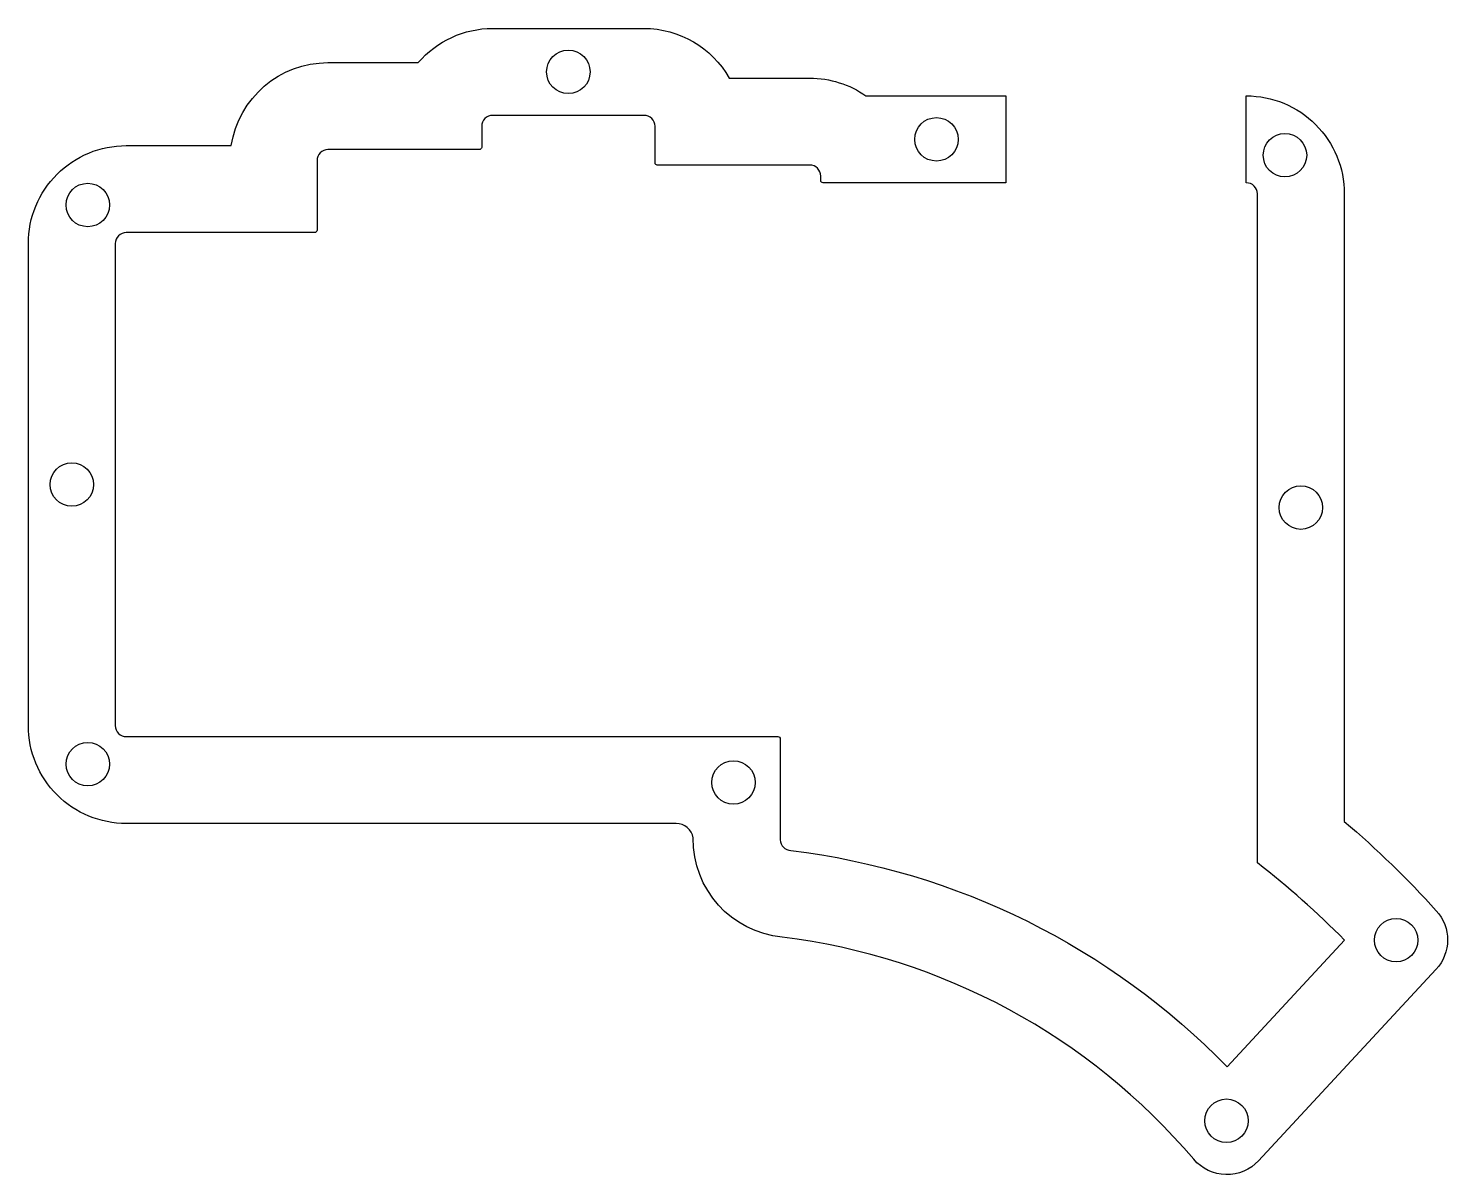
# Model space of a CAD drawing. Header units: millimetres. Extents: x -165 to -2, y -125 to 7.
import ezdxf

# ---------------------------------------------------------------- set-up
doc = ezdxf.new("R2010")
doc.units = ezdxf.units.MM
doc.layers.get('0').update_dxf_attribs({"linetype": 'CONTINUOUS'})

msp = doc.modelspace()

# ---------------------------------------------------------------- linework, layer by layer
msp.add_lwpolyline([(-3.21, -94.51, -0.389307), (-3.25, -101.27), (-23.66, -123.27, -0.449289), (-31.13, -123.11, 0.187711), (-78.48, -97.54, -0.392108), (-88.72, -86.16), (-88.72, -86.13, 0.36257), (-90.69, -84.49), (-153.97, -84.49, -0.414214), (-165.24, -73.22), (-165.24, -17.77, -0.414214), (-153.97, -6.51), (-141.89, -6.51, -0.369877), (-130.76, 3.03), (-120.37, 3.03, -0.219234), (-111.81, 6.97), (-94.39, 6.97, -0.270461), (-84.58, 1.25), (-75.31, 1.25, -0.153836), (-68.85, -0.79), (-52.74, -0.79), (-52.74, -10.79), (-73.78, -10.79, -0.414214), (-74.05, -10.52), (-74.05, -10.02, 0.414214), (-75.31, -8.75), (-92.86, -8.75, -0.414214), (-93.12, -8.49), (-93.12, -4.29, 0.414214), (-94.39, -3.03), (-111.81, -3.03, 0.414214), (-113.07, -4.29), (-113.07, -6.71, -0.414214), (-113.34, -6.97), (-130.76, -6.97, 0.414214), (-132.02, -8.23), (-132.02, -16.25, -0.414214), (-132.29, -16.51), (-153.97, -16.51, 0.414214), (-155.24, -17.77), (-155.24, -73.22, 0.414214), (-153.97, -74.49), (-78.98, -74.49, -0.414214), (-78.72, -74.75), (-78.72, -86.32), (-78.72, -86.36, 0.397549), (-77.49, -87.59, -0.171293), (-27.29, -112.48), (-13.77, -97.9, 0.032252), (-23.8, -89.01), (-23.8, -12.05, 0.414214), (-25.06, -10.79), (-25.09, -10.79), (-25.09, -0.79), (-25.06, -0.79, -0.414214), (-13.8, -12.05), (-13.8, -84.25, -0.032346)], format="xyb", close=True)
for centre in [(-103.1, 1.97), (-60.74, -5.79), (-20.63, -7.62), (-158.4, -13.34), (-160.24, -45.5), (-18.8, -48.15), (-158.4, -77.65), (-84.1, -79.76), (-7.84, -97.9), (-27.36, -118.67)]:
    msp.add_circle(centre, 2.5)

doc.saveas('drawing.dxf')
